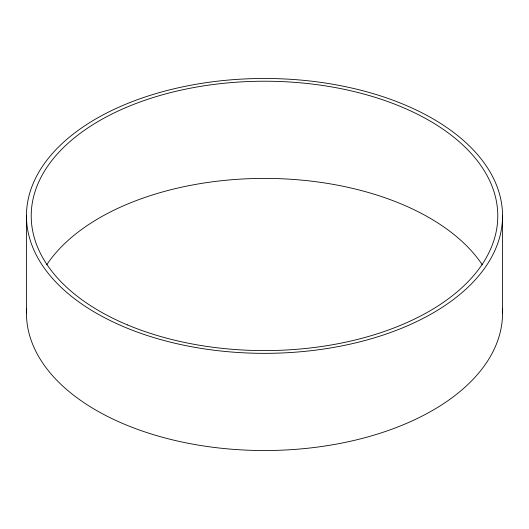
<?xml version="1.0" encoding="UTF-8"?>
<svg xmlns="http://www.w3.org/2000/svg" width="529" height="529" viewBox="0 0 529 529"><rect width="100%" height="100%" fill="white"/><g stroke="black" fill="none" stroke-linecap="round" stroke-linejoin="round"><path stroke-width="0.79" d="M502.55 215.905A238.05 137.434 0 0 1 145.475 334.93A238.05 137.434 0 0 1 145.475 96.886A238.05 137.434 0 0 1 502.55 215.905L502.55 313.095M26.45 215.905L26.45 313.095M502.444 309.002A238.05 137.434 0 0 1 264.5 450.529A238.05 137.434 0 0 1 26.556 309.002M46.684 264.857A233.289 134.69 0 0 1 264.5 178.405A233.289 134.69 0 0 1 482.316 264.857M127.615 324.971A233.289 134.69 0 0 0 496.539 229.817A233.289 134.69 0 0 0 169.346 92.932A233.289 134.69 0 0 0 127.615 324.971"/></g></svg>
